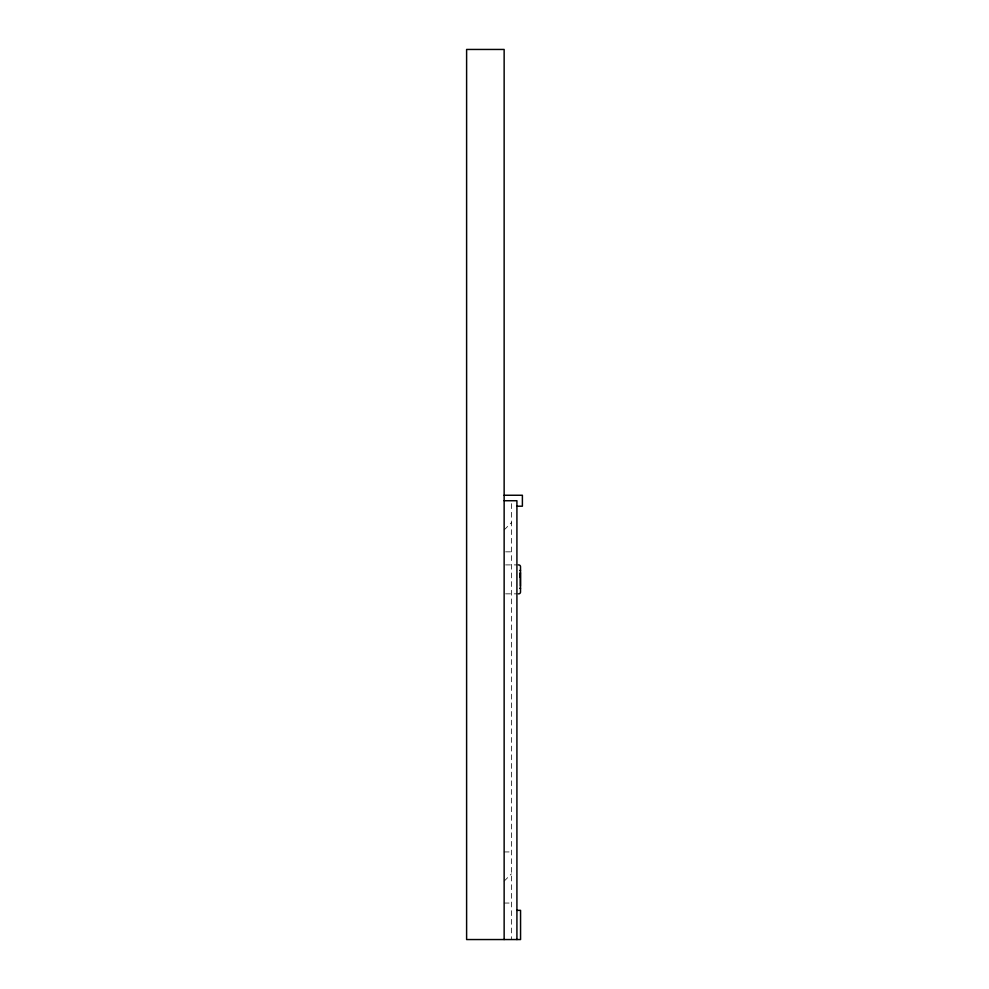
<?xml version="1.0" encoding="UTF-8"?>
<svg xmlns="http://www.w3.org/2000/svg" width="989" height="989" viewBox="0 0 989 989"><rect width="100%" height="100%" fill="white"/><g stroke="black" fill="none" stroke-linecap="round" stroke-linejoin="round"><path stroke-width="0.74" stroke-dasharray="4.95 3.71" d="M504.143 529.931L511.437 522.637M504.143 881.15L511.437 873.843M505.602 551.837L511.437 551.837M505.589 564.904L518.681 564.904M505.589 593.845L518.681 593.845M504.143 851.937L511.437 851.937M504.143 903.044L511.437 903.044M511.437 503.661L511.437 939.55"/><path stroke-width="1.48" d="M519.794 577.02L520.387 572.643L520.387 586.044M504.143 495.254L522.39 495.254L522.39 506.207L516.913 506.207M504.143 500.731L516.913 500.731L516.913 939.55M516.913 910.35L520.56 910.35L520.56 939.55L466.61 939.55L466.61 49.45L504.143 49.45L504.143 939.55M518.681 564.904A1.842 1.842 0 0 1 520.523 566.709L520.523 592.077A1.842 1.842 0 0 1 518.681 593.845M520.523 588.467A2.213 2.213 0 0 1 519.769 588.232M519.769 570.529A2.114 2.114 0 0 1 520.523 570.319"/></g></svg>
